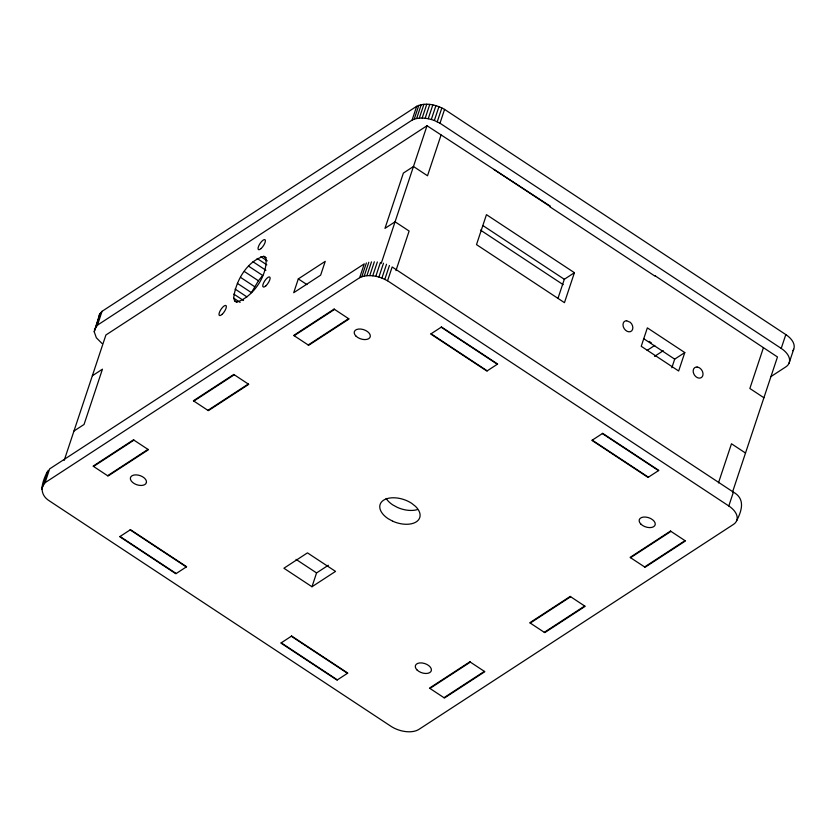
<?xml version="1.0" encoding="UTF-8"?>
<svg xmlns="http://www.w3.org/2000/svg" width="836" height="836" viewBox="0 0 836 836"><rect width="100%" height="100%" fill="white"/><g stroke="black" fill="none" stroke-linecap="round" stroke-linejoin="round"><path stroke-width="1.25" d="M233.662 298.118C235.595 281.178 246.819 261.365 263.768 256.307L265.817 257.561C268.231 274.689 253.172 297.156 236.682 302.089L234.634 300.835L233.662 298.118L240.141 302.392M728.804 505.968L387.559 280.781L392.157 266.966L733.402 492.143L728.804 505.968A20.879 12.122 18.4 0 1 733.402 524.454L418.993 729.337A20.879 12.122 18.4 0 1 390.83 726.212L49.585 501.025C37.913 493.815 42.093 482.623 47.171 471.87M102.002 343.46L96.339 337.765L94.217 331.756L99.578 314.305L102.044 311.326L416.673 106.297C425.649 102.149 436.319 104.719 444.574 109.401L785.819 334.578A20.879 12.122 18.4 0 1 792.904 350.712M98.815 317.941L99.578 314.305M41.8 489.321L48.195 470.281M94.217 331.756L100.613 312.716M45.039 482.717L49.637 468.891L364.256 263.862L359.658 277.688L45.039 482.717L41.967 487.44M94.384 329.886L97.446 325.152L102.044 311.326M64.194 460.396L105.911 334.996L427.029 125.734L550.402 206.262L549.733 206.701L654.776 276.005L655.445 275.566M298.306 278.9L293.708 292.715L320.637 275.169L325.235 261.344L298.306 278.9L306.948 284.595M97.446 325.152L412.075 120.123L416.673 106.297M359.658 277.688L361.789 276.758L366.387 262.932M412.075 120.123L414.207 119.193L418.805 105.367M361.789 276.758L364.214 276.089L368.812 262.264M414.207 119.193L416.631 118.524L421.229 104.699M364.214 276.089L366.889 275.702L371.487 261.877M416.631 118.524L419.306 118.137L423.904 104.312M366.889 275.702L369.752 275.608L374.35 261.783M419.306 118.137L422.17 118.043L426.768 104.218M369.752 275.608L372.751 275.796L377.349 261.981M422.17 118.043L425.169 118.231L429.767 104.416M372.751 275.796L375.824 276.277L380.422 262.462M425.169 118.231L428.241 118.712L432.839 104.897M381.247 263.361L427.029 125.734M375.824 276.277L378.907 277.04L383.505 263.215M428.241 118.712L431.313 119.475L435.911 105.649M387.559 280.781L381.927 278.054L386.525 264.239M770.531 376.848L785.819 366.889A20.879 12.122 18.4 0 0 781.221 348.403L439.976 123.216L434.344 120.488L438.942 106.674M384.832 279.318L389.43 265.493M437.249 121.753L441.847 107.928M439.976 123.216L444.574 109.401M395.961 270.592L409.117 231.049L395.083 221.791L384.978 228.374L403.37 173.083L413.475 166.5L427.51 175.769L441.074 134.993M311.974 586.747L335.539 571.396L307.46 552.868L283.906 568.229L311.974 586.747L316.572 572.932L328.349 565.251M557.946 298.452L564.321 279.287L574.416 272.703L486.458 214.664L476.499 244.614L564.457 302.653L574.416 272.703M671.83 367.746L674.694 359.146L684.788 352.562L647.357 327.869L641.233 346.292L678.654 370.996L684.788 352.562M718.458 482.894L731.479 443.77L745.513 453.028M763.425 347.713L749.861 388.479L763.905 397.748M732.493 492.153L777.47 356.972L655.1 275.786M781.221 348.403L785.819 334.578M736.662 520.692C742.075 510.232 745.284 498.705 733.402 492.143M789.079 363.127L793.677 349.302M248.626 266.182L262.661 275.441L258.428 280.781L251.417 292.631L237.382 283.362M92.347 375.772L102.441 369.188L84.049 424.469L73.955 431.052M93.548 466.457L133.948 440.133M193.858 401.092L234.258 374.768M294.167 335.717L334.567 309.393M107.583 475.715L147.982 449.392M207.892 410.351L248.292 384.027M308.202 344.986L348.602 318.662M647.137 350.388L654.776 345.414M654.536 356.387L663.261 350.702M429.944 688.436L470.334 662.112M530.254 623.071L570.643 596.747M630.563 557.696L670.953 531.382M443.979 697.694L484.378 671.371M544.288 632.329L584.688 606.006M644.598 566.965L684.997 540.641M431.313 119.475L434.344 120.488M378.907 277.04L381.927 278.054M493.919 169.426L550.067 206.482M482.874 225.542L564.321 279.287M480.481 230.088L563.171 284.658M649.123 341.37L651.296 342.802M643.678 338.674L674.694 359.146M441.168 327.21L497.315 364.256M602.348 433.57L658.496 470.616M431.073 333.794L487.221 370.839M592.254 440.154L648.402 477.199M263.768 256.307L265.932 257.728M260.811 256.621L267.29 260.895M257.122 258.47L266.841 264.876M252.963 261.731L265.921 270.279M244.394 271.522L258.428 280.781M240.559 277.385L254.593 286.644M235.083 289.068L246.954 296.905M233.808 294.094L243.527 300.511M234.634 300.835L236.797 302.266M296.059 559.388L316.572 572.932M130.144 529.899L186.292 566.944M291.325 636.259L347.473 673.304M120.05 536.482L176.187 573.527M281.23 642.832L337.368 679.887M417.3 509.626A20.879 12.122 18.4 0 1 397.382 507.41L392.742 504.881A20.879 12.122 18.4 0 1 386.138 498.444M133.478 439.83L93.078 466.143L108.053 476.029L148.453 449.705L133.478 439.83M233.787 374.455L193.388 400.778L208.363 410.664L248.752 384.341L233.787 374.455M334.097 309.09L293.697 335.414L308.672 345.289L349.061 318.965L334.097 309.09M130.479 529.679L119.715 536.702L175.853 573.747L186.627 566.724L130.479 529.679M441.512 326.991L430.739 334.013L486.886 371.059L497.65 364.036L441.512 326.991M291.659 636.039L280.896 643.051L337.033 680.107L347.807 673.084L291.659 636.039M602.693 433.351L591.919 440.373L648.057 477.419L658.831 470.396L602.693 433.351M469.874 661.809L429.474 688.132L444.449 698.008L484.838 671.684L469.874 661.809M570.183 596.434L529.784 622.757L544.758 632.643L585.148 606.319L570.183 596.434M670.493 531.069L630.093 557.393L645.068 567.268L685.457 540.944L670.493 531.069M626.572 320.731L625.391 320.92A5.967 4.41 56.9 0 0 624.199 328.642A5.967 4.41 56.9 0 0 631.744 330.805A5.967 4.41 56.9 0 0 630.313 322.33L626.572 320.731M697.088 367.046L695.876 367.14A5.967 4.41 56.9 0 0 693.702 373.661A5.967 4.41 56.9 0 0 700.317 378.029A5.967 4.41 56.9 0 0 702.491 371.508L701.759 370.139A5.967 4.41 56.9 0 0 697.088 367.046M392.784 521.236L388.144 518.696A20.879 12.122 18.4 0 1 383.557 500.221A20.879 12.122 18.4 0 1 411.709 503.345L415.544 506.407A20.879 12.122 18.4 0 1 416.307 521.831A20.879 12.122 18.4 0 1 392.784 521.236M146.446 482.382L146.384 481.055A8.35 4.849 18.4 0 0 133.875 475.057A8.35 4.849 18.4 0 0 134.293 483.605A8.35 4.849 18.4 0 0 146.446 482.382M640.951 524.162A8.35 4.849 18.4 0 0 654.745 525.698A8.35 4.849 18.4 0 0 645.894 517.087A8.35 4.849 18.4 0 0 640.951 524.162M417.101 670.033A8.35 4.849 18.4 0 0 430.895 671.569A8.35 4.849 18.4 0 0 422.055 662.958A8.35 4.849 18.4 0 0 417.101 670.033M356.021 336.145A8.35 4.849 18.4 0 0 369.815 337.681A8.35 4.849 18.4 0 0 360.964 329.07A8.35 4.849 18.4 0 0 356.021 336.145M261.114 248.532A5.967 2.038 -56.6 0 0 265.179 239.838A5.967 2.038 -56.6 0 0 258.867 245.575A5.967 2.038 -56.6 0 0 261.114 248.532M265.827 285.87A5.967 2.038 -56.6 0 0 269.903 277.176A5.967 2.038 -56.6 0 0 263.58 282.913A5.967 2.038 -56.6 0 0 265.827 285.87M222.062 314.388A5.967 2.038 -56.6 0 0 226.138 305.694A5.967 2.038 -56.6 0 0 219.816 311.431A5.967 2.038 -56.6 0 0 222.062 314.388"/></g></svg>
